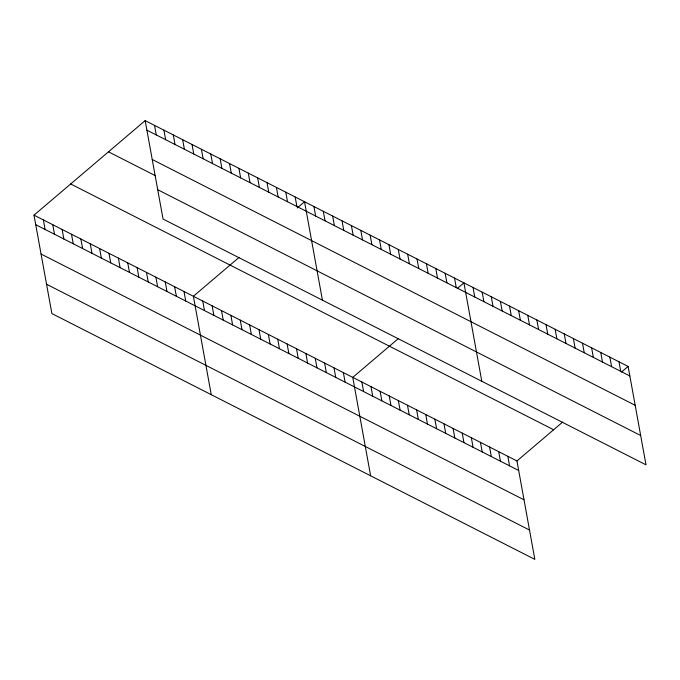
<?xml version="1.0" encoding="UTF-8"?>
<svg xmlns="http://www.w3.org/2000/svg" width="680" height="680" viewBox="0 0 680 680"><rect width="100%" height="100%" fill="white"/><g stroke="black" fill="none" stroke-linecap="round" stroke-linejoin="round"><path stroke-width="1.02" d="M34 215.16L516.953 460.955L534.837 559.376L51.884 313.574L34 215.16L145.163 120.623L628.116 366.426L646 464.839L163.047 219.045L145.163 120.623M239.13 257.363L193.375 296.267L211.259 394.689M297.202 207.978L304.538 201.739L322.422 300.161M398.505 338.478L352.75 377.383L370.634 475.804M457.308 288.464L463.913 282.854L481.797 381.267M516.953 460.955L562.708 422.05M621.512 372.036L628.116 366.426M146.897 130.16L629.85 375.964M152.226 159.494L635.179 405.297M108.477 151.819L155.355 175.678M157.718 189.712L640.67 435.514M70.686 183.965L553.639 429.76M35.734 224.698L518.687 470.492M41.063 254.031L524.016 499.825M46.555 284.249L529.508 530.043M618.995 361.777L620.729 371.322M609.866 357.136L611.601 366.673M600.746 352.495L602.48 362.032M591.625 347.854L593.36 357.391M582.505 343.204L584.239 352.75M573.376 338.563L575.11 348.109M564.255 333.923L565.99 343.459M555.135 329.281L556.869 338.819M546.014 324.64L547.748 334.177M536.885 319.991L538.619 329.536M527.765 315.35L529.499 324.887M518.644 310.709L520.379 320.246M509.524 306.068L511.258 315.605M500.404 301.427L502.137 310.964M491.274 296.777L493.008 306.323M482.154 292.137L483.888 301.673M507.833 456.314L509.567 465.851M473.034 287.495L474.767 297.032M498.712 451.673L500.446 461.21M489.583 447.023L491.317 456.569M454.537 278.077L456.271 287.623M480.462 442.383L482.196 451.928M445.162 273.309L446.896 282.846M471.342 437.741L473.076 447.279M435.787 268.541L437.521 278.077M462.221 433.1L463.956 442.637M426.411 263.764L428.145 273.309M453.092 428.459L454.827 437.996M417.036 258.995L418.769 268.532M443.972 423.81L445.706 433.355M407.66 254.226L409.394 263.764M434.851 419.169L436.585 428.706M398.284 249.45L400.019 258.995M425.731 414.528L427.465 424.065M388.909 244.681L390.643 254.218M416.611 409.887L418.336 419.424M379.534 239.912L381.267 249.45M407.481 405.246L409.216 414.783M370.158 235.135L371.892 244.681M398.361 400.596L400.095 410.142M360.782 230.367L362.517 239.904M389.24 395.955L390.975 405.493M351.407 225.599L353.141 235.135M380.12 391.315L381.854 400.851M342.031 220.822L343.765 230.358M370.991 386.673L372.725 396.21M332.656 216.053L334.39 225.59M361.87 382.024L363.604 391.57M323.289 211.284L325.023 220.822M313.913 206.507L315.648 216.044M343.375 372.615L345.108 382.151M333.999 367.846L335.733 377.383M295.162 196.97L296.897 206.507M324.624 363.069L326.357 372.606M285.787 192.194L287.521 201.731M315.248 358.3L316.982 367.837M276.411 187.425L278.146 196.962M305.873 353.532L307.606 363.069M267.036 182.648L268.77 192.194M296.497 348.755L298.231 358.292M257.661 177.88L259.394 187.417M287.122 343.986L288.856 353.524M248.285 173.111L250.019 182.648M277.746 339.209L279.48 348.755M238.909 168.334L240.644 177.88M268.37 334.441L270.104 343.978M229.534 163.566L231.268 173.102M259.003 329.673L260.729 339.209M220.158 158.797L221.893 168.334M249.628 324.896L251.362 334.441M210.783 154.02L212.517 163.566M240.252 320.127L241.986 329.664M201.407 149.251L203.142 158.788M230.877 315.358L232.611 324.896M192.032 144.483L193.766 154.02M221.501 310.582L223.236 320.127M182.656 139.706L184.391 149.251M212.126 305.813L213.86 315.35M173.29 134.938L175.015 144.475M202.75 301.045L204.484 310.582M163.914 130.169L165.648 139.706M154.538 125.392L156.272 134.938M183.999 291.499L185.733 301.036M174.624 286.731L176.358 296.267M165.248 281.953L166.982 291.499M155.873 277.185L157.607 286.722M146.498 272.416L148.231 281.953M137.122 267.639L138.856 277.185M127.746 262.871L129.481 272.408M118.371 258.102L120.105 267.639M109.004 253.325L110.73 262.871M99.628 248.557L101.362 258.094M90.253 243.788L91.987 253.325M80.877 239.011L82.611 248.557M71.502 234.243L73.236 243.78M62.127 229.475L63.86 239.011M52.751 224.698L54.485 234.243M43.376 219.929L45.109 229.466"/></g></svg>
